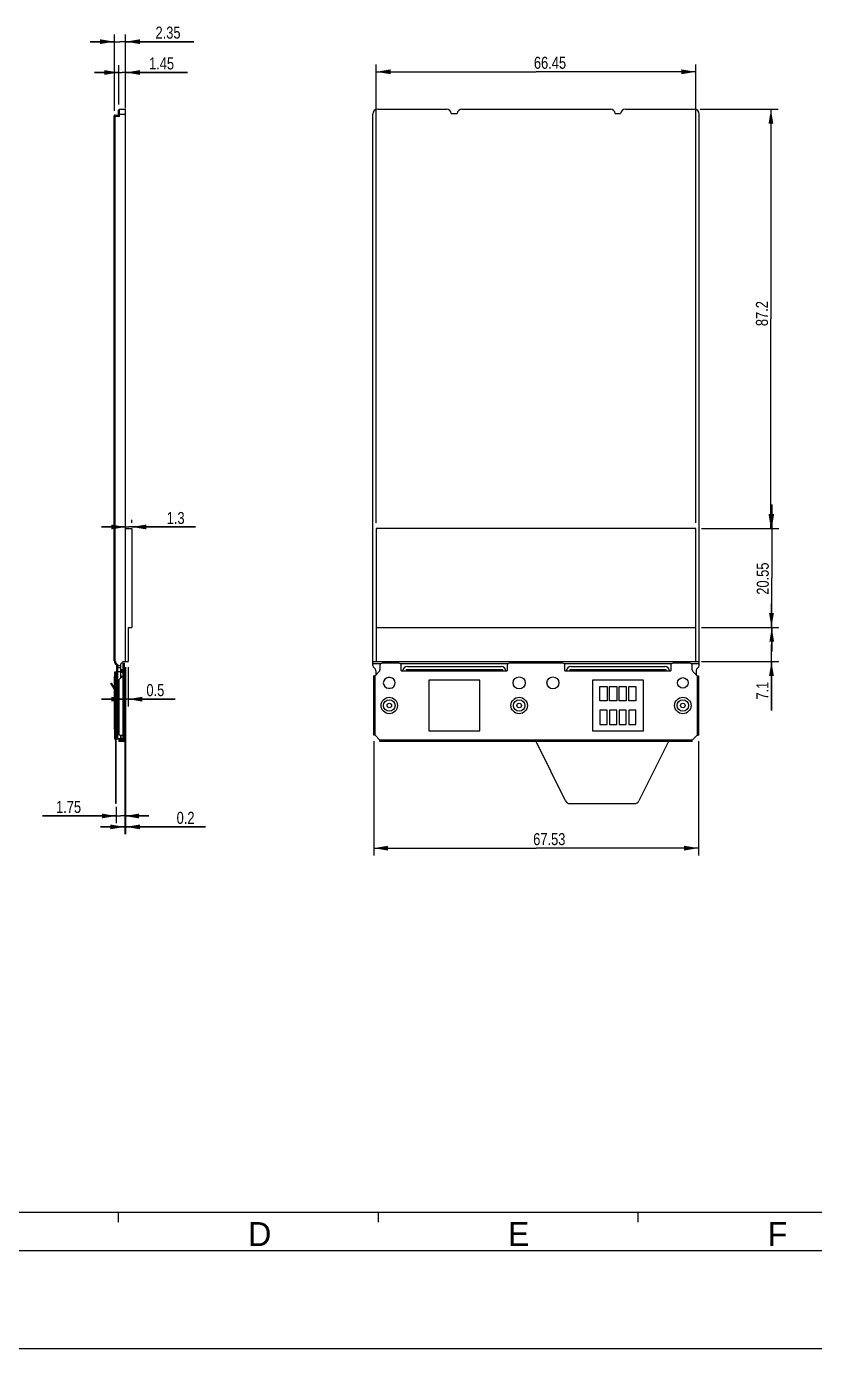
# Model space of a CAD drawing. Header units: millimetres. Extents: x 0 to 594, y 0 to 420.
# Drawn here: x 169.3 to 333.2, y 0 to 275 of the extents above; entities that cross this region are included whole.
import ezdxf

# ---------------------------------------------------------------- set-up
doc = ezdxf.new("R2010")
doc.units = ezdxf.units.MM
doc.header["$LTSCALE"] = 32.67
doc.layers.get('0').update_dxf_attribs({"linetype": 'CONTINUOUS'})
for name, color, linetype in [('5_CURVES', 7, 'CONTINUOUS'), ('6_SURFS', 7, 'CONTINUOUS'), ('ASSEM_MEM', 7, 'CONTINUOUS')]:
    doc.layers.add(name, color=color, linetype=linetype)
doc.styles.get("Standard").update_dxf_attribs({"font": 'txt', "width": 0.8})
doc.styles.add('TEXTSTYLE_2', font='txt')
doc.dimstyles.new('DIMSTYLE_1', dxfattribs={"dimtxt": 2.5, "dimasz": 3, "dimexe": 1.5, "dimexo": 1.2, "dimtad": 1, "dimdsep": 46, "dimtxsty": 'STANDARD', "dimblk": '_FILLED', "dimblk1": '_FILLED', "dimblk2": '_FILLED', "dimcen": 0.09, "dimazin": 2, "dimtp": 0.01, "dimtm": 0.01, "dimtfac": 1, "dimtofl": 0, "dimtmove": 0, "dimatfit": 3, "dimldrblk": '_FILLED', "dimfxl": 1, "dimtolj": 1, "dimarcsym": 0})

# ---------------------------------------------------------------- blocks, each defined once
blk = doc.blocks.new('_FILLED')
at = {"color": 0, "linetype": 'BYBLOCK'}
blk.add_solid([(0, 0), (-1, 0.167), (-1, -0.167)], dxfattribs=at)
blk = doc.blocks.new('*D2')
at = {"color": 7, "linetype": 'CONTINUOUS'}
for p, q in [((187.6, 257.43), (187.6, 273.29)), ((189.95, 257.93), (189.95, 273.29)), ((187.6, 271.79), (182.6, 271.79)), ((182.6, 271.79), (188.77, 271.79)), ((204.16, 271.79), (188.77, 271.79)), ((189.95, 271.79), (204.16, 271.79))]:
    blk.add_line(p, q, dxfattribs=at)
at = {"color": 7, "linetype": 'CONTINUOUS', "xscale": 3, "yscale": 3, "zscale": 3}
blk.add_blockref('_FILLED', (187.6, 271.79), dxfattribs=at)
at = {"color": 7, "linetype": 'CONTINUOUS', "xscale": 3, "yscale": 3, "zscale": 3, "rotation": 180}
blk.add_blockref('_FILLED', (189.95, 271.79), dxfattribs=at)
at = {"color": 7, "linetype": 'CONTINUOUS', "insert": (196.16, 274.92), "char_height": 2.5, "width": 8, "attachment_point": 1, "line_spacing_factor": 0.9}
blk.add_mtext('2.35', dxfattribs=at)
blk = doc.blocks.new('*D3')
at = {"color": 7, "linetype": 'CONTINUOUS'}
for p, q in [((188.5, 258.73), (188.5, 266.88)), ((189.95, 258.93), (189.95, 266.88)), ((188.5, 265.38), (183.5, 265.38)), ((183.5, 265.38), (189.22, 265.38)), ((202.81, 265.38), (189.22, 265.38)), ((189.95, 265.38), (202.81, 265.38))]:
    blk.add_line(p, q, dxfattribs=at)
at = {"color": 7, "linetype": 'CONTINUOUS', "xscale": 3, "yscale": 3, "zscale": 3}
blk.add_blockref('_FILLED', (188.5, 265.38), dxfattribs=at)
at = {"color": 7, "linetype": 'CONTINUOUS', "xscale": 3, "yscale": 3, "zscale": 3, "rotation": 180}
blk.add_blockref('_FILLED', (189.95, 265.38), dxfattribs=at)
at = {"color": 7, "linetype": 'CONTINUOUS', "insert": (194.81, 268.51), "char_height": 2.5, "width": 8, "attachment_point": 1, "line_spacing_factor": 0.9}
blk.add_mtext('1.45', dxfattribs=at)
blk = doc.blocks.new('*D8')
at = {"color": 7, "linetype": 'CONTINUOUS'}
for p, q in [((189.95, 170.86), (184.95, 170.86)), ((184.95, 170.86), (190.6, 170.86)), ((204.49, 170.86), (190.6, 170.86)), ((191.25, 171.73), (191.25, 172.36)), ((191.25, 170.86), (204.49, 170.86))]:
    blk.add_line(p, q, dxfattribs=at)
at = {"color": 7, "linetype": 'CONTINUOUS', "xscale": 3, "yscale": 3, "zscale": 3}
blk.add_blockref('_FILLED', (189.95, 170.86), dxfattribs=at)
at = {"color": 7, "linetype": 'CONTINUOUS', "xscale": 3, "yscale": 3, "zscale": 3, "rotation": 180}
blk.add_blockref('_FILLED', (191.25, 170.86), dxfattribs=at)
at = {"color": 7, "linetype": 'CONTINUOUS', "insert": (198.49, 173.98), "char_height": 2.5, "width": 6, "attachment_point": 1, "line_spacing_factor": 0.9}
blk.add_mtext('1.3', dxfattribs=at)
blk = doc.blocks.new('*D9')
at = {"color": 7, "linetype": 'CONTINUOUS'}
for p, q in [((189.95, 141.69), (189.95, 133.55)), ((190.45, 141.69), (190.45, 133.55)), ((189.95, 135.05), (184.95, 135.05)), ((184.95, 135.05), (190.2, 135.05)), ((200.27, 135.05), (190.2, 135.05)), ((190.45, 135.05), (200.27, 135.05))]:
    blk.add_line(p, q, dxfattribs=at)
at = {"color": 7, "linetype": 'CONTINUOUS', "xscale": 3, "yscale": 3, "zscale": 3}
blk.add_blockref('_FILLED', (189.95, 135.05), dxfattribs=at)
at = {"color": 7, "linetype": 'CONTINUOUS', "xscale": 3, "yscale": 3, "zscale": 3, "rotation": 180}
blk.add_blockref('_FILLED', (190.45, 135.05), dxfattribs=at)
at = {"color": 7, "linetype": 'CONTINUOUS', "insert": (194.27, 138.18), "char_height": 2.5, "width": 6, "attachment_point": 1, "line_spacing_factor": 0.9}
blk.add_mtext('0.5', dxfattribs=at)
blk = doc.blocks.new('*D10')
at = {"color": 7, "linetype": 'CONTINUOUS'}
for p, q in [((189.95, 141.69), (189.95, 106.99)), ((189.75, 126.33), (189.75, 106.99)), ((189.75, 108.49), (184.75, 108.49)), ((184.75, 108.49), (189.85, 108.49)), ((206.55, 108.49), (189.85, 108.49)), ((189.95, 108.49), (206.55, 108.49))]:
    blk.add_line(p, q, dxfattribs=at)
at = {"color": 7, "linetype": 'CONTINUOUS', "xscale": 3, "yscale": 3, "zscale": 3}
blk.add_blockref('_FILLED', (189.75, 108.49), dxfattribs=at)
at = {"color": 7, "linetype": 'CONTINUOUS', "xscale": 3, "yscale": 3, "zscale": 3, "rotation": 180}
blk.add_blockref('_FILLED', (189.95, 108.49), dxfattribs=at)
at = {"color": 7, "linetype": 'CONTINUOUS', "insert": (200.55, 111.62), "char_height": 2.5, "width": 6, "attachment_point": 1, "line_spacing_factor": 0.9}
blk.add_mtext('0.2', dxfattribs=at)
blk = doc.blocks.new('*D11')
at = {"color": 7, "linetype": 'CONTINUOUS'}
for p, q in [((189.75, 126.33), (189.75, 109.26)), ((188, 110.76), (172.69, 110.76)), ((172.69, 110.76), (188.87, 110.76)), ((188, 112.69), (188, 109.26)), ((194.75, 110.76), (188.87, 110.76)), ((189.75, 110.76), (194.75, 110.76))]:
    blk.add_line(p, q, dxfattribs=at)
at = {"color": 7, "linetype": 'CONTINUOUS', "xscale": 3, "yscale": 3, "zscale": 3}
for p, rotation in [((188, 110.76), 360), ((189.75, 110.76), 180)]:
    blk.add_blockref('_FILLED', p, dxfattribs=dict(at, rotation=rotation))
at = {"color": 7, "linetype": 'CONTINUOUS', "insert": (180.69, 113.89), "char_height": 2.5, "width": 8, "attachment_point": 3, "line_spacing_factor": 0.9}
blk.add_mtext('1.75', dxfattribs=at)
blk = doc.blocks.new('*D12')
at = {"color": 7, "linetype": 'CONTINUOUS'}
for p, q in [((241.52, 126.33), (241.52, 102.57)), ((309.04, 126.33), (309.04, 102.57)), ((241.52, 104.07), (275.28, 104.07)), ((309.04, 104.07), (275.28, 104.07))]:
    blk.add_line(p, q, dxfattribs=at)
at = {"color": 7, "linetype": 'CONTINUOUS', "xscale": 3, "yscale": 3, "zscale": 3, "rotation": 180}
blk.add_blockref('_FILLED', (241.52, 104.07), dxfattribs=at)
at = {"color": 7, "linetype": 'CONTINUOUS', "xscale": 3, "yscale": 3, "zscale": 3}
blk.add_blockref('_FILLED', (309.04, 104.07), dxfattribs=at)
at = {"color": 7, "linetype": 'CONTINUOUS', "insert": (278.03, 107.19), "char_height": 2.5, "width": 10, "attachment_point": 2, "line_spacing_factor": 0.9}
blk.add_mtext('67.53', dxfattribs=at)
blk = doc.blocks.new('*D13')
at = {"color": 7, "linetype": 'CONTINUOUS'}
for p, q in [((309.4, 257.73), (325.61, 257.73)), ((324.11, 257.73), (324.11, 214.13)), ((324.11, 170.53), (324.11, 214.13)), ((309.7, 170.53), (325.61, 170.53))]:
    blk.add_line(p, q, dxfattribs=at)
at = {"color": 7, "linetype": 'CONTINUOUS', "xscale": 3, "yscale": 3, "zscale": 3}
for p, rotation in [((324.11, 257.73), 90), ((324.11, 170.53), 270)]:
    blk.add_blockref('_FILLED', p, dxfattribs=dict(at, rotation=rotation))
at = {"color": 7, "linetype": 'CONTINUOUS', "insert": (320.98, 215.23), "char_height": 2.5, "width": 8, "attachment_point": 2, "rotation": 90, "line_spacing_factor": 0.9}
blk.add_mtext('87.2', dxfattribs=at)
blk = doc.blocks.new('*D14')
at = {"color": 7, "linetype": 'CONTINUOUS'}
for p, q in [((324.28, 170.53), (324.28, 175.53)), ((324.28, 175.53), (324.28, 160.26)), ((309.7, 170.53), (325.78, 170.53)), ((324.28, 144.98), (324.28, 160.26)), ((309.7, 149.98), (325.78, 149.98)), ((324.28, 149.98), (324.28, 144.98))]:
    blk.add_line(p, q, dxfattribs=at)
at = {"color": 7, "linetype": 'CONTINUOUS', "xscale": 3, "yscale": 3, "zscale": 3}
for p, rotation in [((324.28, 170.53), 270), ((324.28, 149.98), 90)]:
    blk.add_blockref('_FILLED', p, dxfattribs=dict(at, rotation=rotation))
at = {"color": 7, "linetype": 'CONTINUOUS', "insert": (321.16, 160.12), "char_height": 2.5, "width": 10, "attachment_point": 2, "rotation": 90, "line_spacing_factor": 0.9}
blk.add_mtext('20.55', dxfattribs=at)
blk = doc.blocks.new('*D15')
at = {"color": 7, "linetype": 'CONTINUOUS'}
for p, q in [((324.22, 149.98), (324.22, 154.98)), ((324.22, 154.98), (324.22, 146.44)), ((309.7, 149.98), (325.72, 149.98)), ((324.22, 132.68), (324.22, 146.44)), ((309.7, 142.89), (325.72, 142.89)), ((324.22, 142.89), (324.22, 132.68))]:
    blk.add_line(p, q, dxfattribs=at)
at = {"color": 7, "linetype": 'CONTINUOUS', "xscale": 3, "yscale": 3, "zscale": 3}
for p, rotation in [((324.22, 149.98), 270), ((324.22, 142.89), 90)]:
    blk.add_blockref('_FILLED', p, dxfattribs=dict(at, rotation=rotation))
at = {"color": 7, "linetype": 'CONTINUOUS', "insert": (321.1, 138.68), "char_height": 2.5, "width": 6, "attachment_point": 3, "rotation": 90, "line_spacing_factor": 0.9}
blk.add_mtext('7.1', dxfattribs=at)
blk = doc.blocks.new('*D16')
at = {"color": 7, "linetype": 'CONTINUOUS'}
for p, q in [((242.05, 171.73), (242.05, 267.02)), ((308.5, 171.73), (308.5, 267.02)), ((242.05, 265.52), (275.28, 265.52)), ((308.5, 265.52), (275.28, 265.52))]:
    blk.add_line(p, q, dxfattribs=at)
at = {"color": 7, "linetype": 'CONTINUOUS', "xscale": 3, "yscale": 3, "zscale": 3, "rotation": 180}
blk.add_blockref('_FILLED', (242.05, 265.52), dxfattribs=at)
at = {"color": 7, "linetype": 'CONTINUOUS', "xscale": 3, "yscale": 3, "zscale": 3}
blk.add_blockref('_FILLED', (308.5, 265.52), dxfattribs=at)
at = {"color": 7, "linetype": 'CONTINUOUS', "insert": (278.18, 268.65), "char_height": 2.5, "width": 10, "attachment_point": 2, "line_spacing_factor": 0.9}
blk.add_mtext('66.45', dxfattribs=at)

msp = doc.modelspace()

# ---------------------------------------------------------------- linework, layer by layer
at = {"color": 7, "linetype": 'CONTINUOUS'}
for p, q in [((187.795, 256.535), (188.495, 256.535)), ((188.695, 256.235), (187.795, 256.235)), ((188.495, 257.535), (188.695, 257.735)), ((188.495, 256.518), (188.495, 257.535)), ((188.495, 256.735), (189.945, 256.735)), ((188.695, 256.235), (188.695, 257.735)), ((188.695, 257.735), (189.945, 257.735)), ((189.945, 142.886), (189.945, 257.735)), ((241.354, 142.035), (241.354, 256.735)), ((242.354, 257.735), (256.666, 257.735)), ((257.661, 256.835), (258.871, 256.835)), ((259.866, 257.735), (290.741, 257.735)), ((291.736, 256.835), (292.846, 256.835)), ((293.841, 257.735), (308.204, 257.735)), ((309.204, 142.035), (309.204, 256.735)), ((189.945, 170.535), (191.245, 170.535)), ((191.245, 170.535), (191.245, 149.985)), ((242.054, 170.535), (242.054, 142.886)), ((308.504, 170.535), (242.054, 170.535)), ((308.504, 142.886), (308.504, 170.535)), ((190.445, 149.985), (191.245, 149.985)), ((190.445, 149.985), (190.445, 142.886)), ((242.054, 149.985), (308.504, 149.985)), ((188.945, 142.386), (189.445, 142.886)), ((188.945, 142.035), (188.945, 142.386)), ((189.445, 142.886), (190.445, 142.886)), ((241.354, 142.886), (309.204, 142.886)), ((242.97, 142.386), (241.354, 142.386)), ((269.42, 142.386), (247.113, 142.386)), ((303.445, 142.386), (281.138, 142.386)), ((309.204, 142.386), (307.588, 142.386)), ((564.922, 28.309), (26.422, 28.309)), ((188.422, 28.309), (188.422, 26.309)), ((242.422, 28.309), (242.422, 26.309)), ((296.422, 28.309), (296.422, 26.309)), ((571.422, 20.309), (20.422, 20.309)), ((0, 0), (594, 0))]:
    msp.add_line(p, q, dxfattribs=at)
for centre, start, end in [((242.354, 256.735), 90, 180), ((256.666, 256.735), 5.73917, 90), ((259.866, 256.735), 90, 174.26083), ((290.741, 256.735), 5.73917, 90), ((293.841, 256.735), 90, 174.26083), ((308.204, 256.735), 0, 90)]:
    msp.add_arc(centre, 1, start, end, dxfattribs=at)
msp.add_ellipse((188.395, 256.235), major_axis=(0, 0.3), ratio=1, start_param=-1.5707963, end_param=-0.3398369, dxfattribs=at)
at = {"layer": '5_CURVES', "color": 7, "linetype": 'CONTINUOUS'}
msp.add_line((187.595, 143.328), (187.595, 256.335), dxfattribs=at)
at = {"layer": '6_SURFS', "color": 7, "linetype": 'CONTINUOUS'}
for p, q in [((187.595, 143.028), (187.595, 256.335)), ((187.595, 256.235), (187.795, 256.235)), ((187.795, 143.028), (187.795, 256.535)), ((187.595, 143.028), (187.795, 143.028)), ((188.162, 142.355), (188.054, 142.187)), ((188.145, 142.027), (188.345, 142.035)), ((188.145, 140.632), (188.145, 142.019)), ((188.145, 140.79), (188.945, 140.79)), ((188.345, 142.035), (188.945, 142.035)), ((188.345, 126.735), (188.345, 142.008)), ((188.345, 141.62), (188.945, 141.62)), ((188.945, 139.435), (188.945, 142.035)), ((242.016, 140.134), (242.016, 140.79)), ((248.516, 141.835), (268.016, 141.835)), ((282.541, 141.835), (302.041, 141.835)), ((308.541, 140.79), (308.541, 140.135)), ((188.145, 127.818), (188.545, 127.818)), ((188.145, 127.818), (188.172, 127.747)), ((188.145, 126.935), (188.172, 126.864)), ((188.345, 127.676), (188.597, 127.676)), ((188.945, 126.793), (188.345, 126.793)), ((188.945, 126.735), (188.345, 126.735)), ((188.945, 127.535), (188.945, 126.735))]:
    msp.add_line(p, q, dxfattribs=at)
for points in [[(188.145, 142.019), (188.172, 142.014), (188.245, 142.01), (188.345, 142.008)], [(188.145, 141.786), (188.172, 141.703), (188.245, 141.642), (188.345, 141.62)], [(188.345, 142.035), (188.345, 142.022), (188.345, 142.008)], [(188.172, 127.747), (188.246, 127.695), (188.345, 127.676)], [(188.172, 126.864), (188.246, 126.812), (188.345, 126.793)]]:
    msp.add_lwpolyline(points, dxfattribs=at)
for centre, radius, start, end in [((187.795, 256.335), 0.2, 90, 180), ((188.595, 143.028), 1, 180, 237.20283), ((188.595, 143.028), 0.8, 180.00379, 237.20283), ((187.945, 142.019), 0.2, 0, 57.20283), ((187.945, 142.019), 0.4, 2.27339, 57.20284), ((241.854, 142.035), 0.5, 180, 236.05939), ((241.016, 140.79), 1, 0, 56.05939), ((248.516, 140.835), 1, 90, 174.06839), ((268.016, 140.835), 1, 5.93161, 90), ((282.541, 140.835), 1, 90, 174.06839), ((302.041, 140.835), 1, 5.93161, 90), ((309.541, 140.79), 1, 123.94061, 180), ((308.704, 142.035), 0.5, 303.94061, 360), ((188.345, 126.935), 0.2, 180, 270)]:
    msp.add_arc(centre, radius, start, end, dxfattribs=at)
at = {"layer": 'ASSEM_MEM', "color": 7, "linetype": 'CONTINUOUS'}
for p, q in [((187.695, 140.735), (188.145, 140.735)), ((187.695, 126.735), (187.695, 140.735)), ((187.895, 135.935), (187.895, 140.735)), ((187.945, 126.735), (187.945, 140.735)), ((187.945, 140.235), (188.145, 140.235)), ((188.145, 126.735), (188.145, 140.639)), ((188.945, 141.235), (189.445, 141.235)), ((188.945, 140.935), (189.445, 140.935)), ((188.945, 140.735), (189.345, 140.735)), ((188.945, 140.676), (189.345, 140.676)), ((189.145, 140.935), (189.145, 141.235)), ((189.345, 140.735), (189.345, 139.835)), ((189.345, 140.635), (189.445, 140.635)), ((189.345, 140.606), (189.445, 140.606)), ((189.445, 142.535), (189.745, 142.535)), ((189.445, 139.935), (189.445, 142.535)), ((189.445, 142.035), (189.745, 142.035)), ((189.745, 141.142), (189.445, 141.142)), ((189.745, 140.788), (189.445, 140.788)), ((189.745, 126.535), (189.745, 142.535)), ((242.67, 140.788), (241.817, 139.935)), ((242.817, 142.035), (242.817, 141.142)), ((246.767, 142.535), (243.317, 142.535)), ((247.267, 140.935), (247.267, 142.035)), ((247.267, 140.935), (269.267, 140.935)), ((248.267, 141.235), (268.267, 141.235)), ((248.267, 141.235), (248.267, 140.935)), ((268.267, 141.235), (268.267, 140.935)), ((269.267, 142.035), (269.267, 140.935)), ((280.792, 142.535), (269.767, 142.535)), ((281.292, 140.935), (281.292, 142.035)), ((281.292, 140.935), (303.292, 140.935)), ((282.292, 141.235), (302.292, 141.235)), ((282.292, 141.235), (282.292, 140.935)), ((302.292, 141.235), (302.292, 140.935)), ((303.292, 142.035), (303.292, 140.935)), ((307.242, 142.535), (303.792, 142.535)), ((307.742, 141.142), (307.742, 142.035)), ((308.742, 139.935), (307.888, 140.788)), ((186.902, 138.358), (186.945, 138.383)), ((187.695, 136.984), (186.902, 138.358)), ((186.945, 138.383), (187.695, 137.084)), ((187.402, 137.492), (187.445, 137.517)), ((187.645, 139.785), (187.695, 139.785)), ((187.645, 137.171), (187.645, 139.785)), ((187.645, 139.231), (187.695, 139.231)), ((188.545, 138.911), (188.545, 127.835)), ((189.445, 139.935), (188.633, 139.123)), ((189.304, 139.793), (188.945, 139.793)), ((188.945, 139.735), (188.945, 139.793)), ((188.945, 139.735), (188.945, 139.435)), ((189.162, 139.652), (188.945, 139.652)), ((189.745, 139.935), (189.445, 139.935)), ((189.445, 127.535), (189.445, 139.935)), ((241.817, 139.935), (241.517, 139.935)), ((241.517, 127.535), (241.517, 139.935)), ((241.817, 127.535), (241.817, 139.935)), ((244.917, 139.535), (244.617, 139.535)), ((263.567, 139.035), (252.967, 139.035)), ((252.967, 139.035), (252.967, 128.435)), ((263.567, 128.435), (263.567, 139.035)), ((297.592, 139.035), (286.992, 139.035)), ((286.992, 139.035), (286.992, 128.435)), ((288.542, 137.71), (290.042, 137.71)), ((288.542, 134.71), (288.542, 137.71)), ((290.042, 137.71), (290.042, 134.71)), ((290.542, 137.71), (292.042, 137.71)), ((290.542, 134.71), (290.542, 137.71)), ((292.042, 137.71), (292.042, 134.71)), ((292.542, 137.71), (294.042, 137.71)), ((292.542, 134.71), (292.542, 137.71)), ((294.042, 137.71), (294.042, 134.71)), ((294.542, 137.71), (296.042, 137.71)), ((294.542, 134.71), (294.542, 137.71)), ((296.042, 137.71), (296.042, 134.71)), ((297.592, 128.435), (297.592, 139.035)), ((308.742, 139.935), (309.042, 139.935)), ((308.742, 139.935), (308.742, 127.535)), ((309.042, 139.935), (309.042, 127.535)), ((187.645, 128.735), (187.645, 137.071)), ((187.695, 135.935), (187.945, 135.935)), ((244.617, 137.335), (244.917, 137.335)), ((290.042, 134.71), (288.542, 134.71)), ((290.042, 132.76), (288.542, 132.76)), ((288.542, 132.76), (288.542, 129.76)), ((290.042, 129.76), (290.042, 132.76)), ((292.042, 134.71), (290.542, 134.71)), ((292.042, 132.76), (290.542, 132.76)), ((290.542, 132.76), (290.542, 129.76)), ((292.042, 129.76), (292.042, 132.76)), ((294.042, 134.71), (292.542, 134.71)), ((294.042, 132.76), (292.542, 132.76)), ((292.542, 132.76), (292.542, 129.76)), ((294.042, 129.76), (294.042, 132.76)), ((296.042, 134.71), (294.542, 134.71)), ((296.042, 132.76), (294.542, 132.76)), ((294.542, 132.76), (294.542, 129.76)), ((296.042, 129.76), (296.042, 132.76)), ((187.695, 131.535), (187.945, 131.535)), ((187.895, 126.735), (187.895, 131.535)), ((288.542, 129.76), (290.042, 129.76)), ((290.542, 129.76), (292.042, 129.76)), ((292.542, 129.76), (294.042, 129.76)), ((294.542, 129.76), (296.042, 129.76)), ((187.645, 128.735), (187.695, 128.735)), ((187.645, 128.735), (187.645, 126.735)), ((187.695, 126.735), (187.645, 126.735)), ((188.145, 126.735), (187.695, 126.735)), ((187.895, 113.335), (187.895, 126.735)), ((187.995, 126.685), (187.895, 126.685)), ((187.945, 127.818), (188.145, 127.818)), ((187.945, 127.676), (188.145, 127.676)), ((188.145, 126.793), (187.945, 126.793)), ((187.995, 113.335), (187.995, 126.735)), ((188.545, 126.535), (189.445, 126.535)), ((188.545, 126.535), (188.545, 126.235)), ((188.845, 127.535), (189.745, 127.535)), ((188.845, 126.535), (188.845, 126.235)), ((188.945, 126.735), (188.945, 127.535)), ((189.345, 126.793), (188.945, 126.793)), ((189.345, 126.735), (188.945, 126.735)), ((189.345, 127.535), (189.345, 126.735)), ((189.345, 126.864), (189.445, 126.864)), ((189.345, 126.835), (189.445, 126.835)), ((189.445, 126.535), (189.445, 127.535)), ((189.445, 126.535), (189.745, 126.535)), ((189.445, 126.235), (189.445, 126.535)), ((241.817, 127.535), (241.517, 127.535)), ((241.817, 127.535), (242.817, 126.535)), ((307.742, 126.535), (242.817, 126.535)), ((242.817, 126.235), (242.817, 126.535)), ((252.967, 128.435), (263.567, 128.435)), ((286.992, 128.435), (297.592, 128.435)), ((307.742, 126.535), (308.742, 127.535)), ((307.742, 126.235), (307.742, 126.535)), ((308.742, 127.535), (309.042, 127.535)), ((187.995, 126.435), (187.895, 126.435)), ((187.895, 126.385), (187.995, 126.385)), ((189.445, 126.235), (188.545, 126.235)), ((307.742, 126.235), (242.817, 126.235)), ((281.416, 113.889), (275.267, 126.235)), ((302.817, 126.235), (296.668, 113.889)), ((187.995, 113.889), (187.895, 113.889)), ((187.995, 113.335), (187.895, 113.335)), ((282.311, 113.335), (295.773, 113.335))]:
    msp.add_line(p, q, dxfattribs=at)
for centre, radius in [((271.767, 138.435), 1.25), ((278.792, 138.435), 1.25), ((305.792, 138.435), 1.1), ((244.767, 133.735), 1.7), ((244.767, 133.735), 1.2), ((271.767, 133.735), 1.7), ((271.767, 133.735), 1.2), ((305.792, 133.735), 1.7), ((305.792, 133.735), 1.2), ((244.767, 133.735), 0.475), ((271.767, 133.735), 0.475), ((305.792, 133.735), 0.475)]:
    msp.add_circle(centre, radius, dxfattribs=at)
for centre, radius, start, end in [((242.317, 141.142), 0.5, 315, 360), ((243.317, 142.035), 0.5, 90, 180), ((246.767, 142.035), 0.5, 0, 90), ((269.767, 142.035), 0.5, 90, 180), ((280.792, 142.035), 0.5, 0, 90), ((303.792, 142.035), 0.5, 90, 180), ((307.242, 142.035), 0.5, 0, 90), ((308.242, 141.142), 0.5, 180, 225), ((188.845, 138.911), 0.3, 135, 180), ((244.617, 138.435), 1.1, 90, 270), ((244.917, 138.435), 1.1, 270, 90), ((188.845, 127.835), 0.3, 180, 270), ((189.445, 126.535), 0.3, 270, 360), ((282.311, 114.335), 1, 206.47717, 270), ((295.773, 114.335), 1, 270, 333.52283)]:
    msp.add_arc(centre, radius, start, end, dxfattribs=at)

# ---------------------------------------------------------------- texts
at = {"color": 7, "linetype": 'CONTINUOUS', "char_height": 5, "width": 5, "attachment_point": 1, "line_spacing_factor": 0.9, "style": 'TEXTSTYLE_2'}
for s, insert in [('D', (215.422, 26.309)), ('E', (269.422, 26.309)), ('F', (323.422, 26.309))]:
    msp.add_mtext(s, dxfattribs=dict(at, insert=insert))

# ---------------------------------------------------------------- dimensions: what is measured, and where the dimension line sits
at = {"color": 7, "linetype": 'CONTINUOUS'}
for base, p1, p2, picture, middle in [((189.945, 271.794), (187.595, 256.235), (189.945, 256.735), '*D2', (200.224, 271.794)), ((189.945, 265.384), (188.495, 257.535), (189.945, 257.735), '*D3', (199.125, 265.384)), ((189.745, 110.76), (187.995, 113.889), (189.745, 127.535), '*D11', (177.007, 110.76)), ((309.041521225, 104.065728838), (241.516521225, 127.53490352), (309.041521225, 127.53490352), '*D12', (278.088202331, 104.065728838))]:
    dim = msp.add_linear_dim(base=base, p1=p1, p2=p2, dimstyle='DIMSTYLE_1', dxfattribs=at)
    dim.commit()
    dim.dimension.update_dxf_attribs({"geometry": picture, "text_midpoint": middle, "dimtype": 160})
for base, p1, p2, angle, picture, middle in [((242.054, 265.522), (308.504, 170.535), (242.054, 170.535), 180, '*D16', (278.247, 265.522)), ((324.107, 257.735), (308.504, 170.535), (308.204, 257.735), 90, '*D13', (324.107, 215.167)), ((189.945, 170.86), (191.245, 173.56), (189.945, 142.886), 180, '*D8', (201.8, 170.86)), ((324.284, 170.535), (308.504, 149.985), (308.504, 170.535), 90, '*D14', (324.284, 160.18)), ((324.223, 149.985), (308.504, 142.886), (308.504, 149.985), 90, '*D15', (324.223, 135.433)), ((189.745, 108.49), (189.945, 142.886), (189.745, 127.535), 180, '*D10', (203.551, 108.49)), ((189.945, 135.051), (190.445, 142.886), (189.945, 142.886), 180, '*D9', (197.334, 135.051))]:
    dim = msp.add_linear_dim(base=base, p1=p1, p2=p2, angle=angle, dimstyle='DIMSTYLE_1', dxfattribs=at)
    dim.commit()
    dim.dimension.update_dxf_attribs({"geometry": picture, "text_midpoint": middle, "dimtype": 160})

doc.saveas('drawing.dxf')
